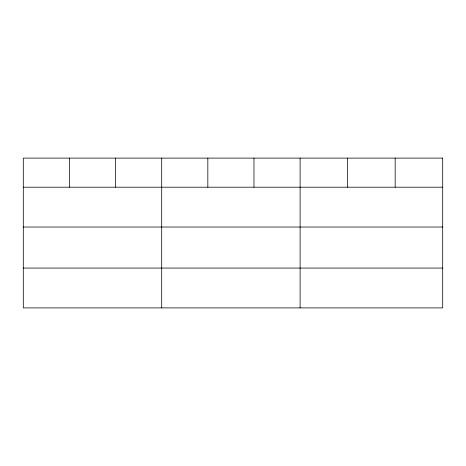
<?xml version="1.0" encoding="UTF-8"?>
<svg xmlns="http://www.w3.org/2000/svg" width="466" height="466" viewBox="0 0 466 466"><rect width="100%" height="100%" fill="white"/><g stroke="black" fill="none" stroke-linecap="round" stroke-linejoin="round"><path stroke-width="0.7" d="M23.3 187.198L442.7 187.198M23.3 227.029L442.7 227.029M23.3 268.067L442.7 268.067M395.168 158.102L395.168 187.198M347.636 158.102L347.636 187.198M300.104 158.102L300.104 307.898M253.97 158.102L253.97 187.198M207.836 158.102L207.836 187.198M161.702 158.102L161.702 307.898M115.568 158.102L115.568 187.198M69.434 158.102L69.434 187.198M442.7 158.102L23.3 158.102L23.3 307.898L442.7 307.898L442.7 158.102"/></g></svg>
